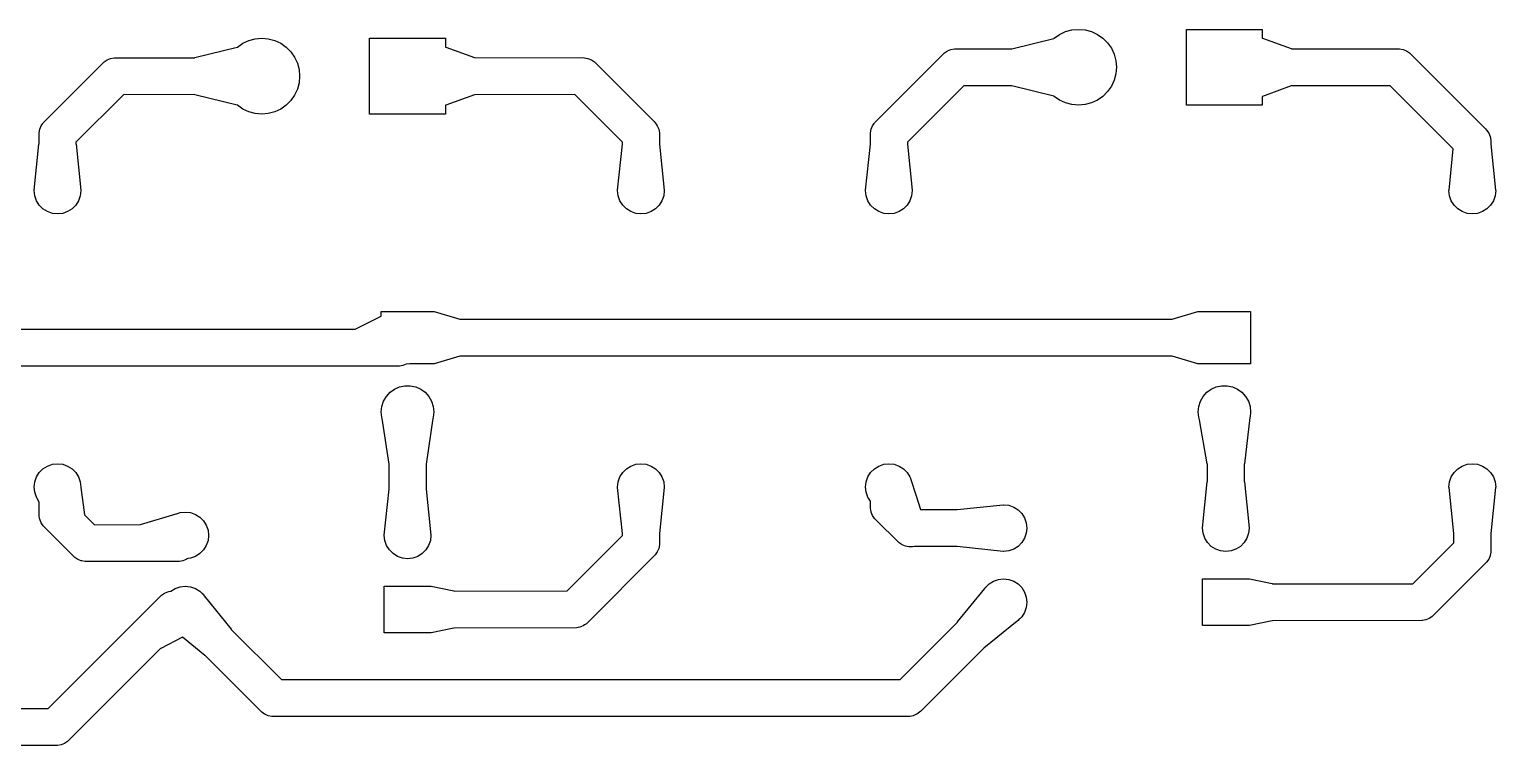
# Model space of a CAD drawing. Extents: x 52 to 194, y -148 to -75.
# Drawn here: x 144 to 194.3, y -99.6 to -75.1 of the extents above; entities that cross this region are included whole.
import ezdxf

# ---------------------------------------------------------------- set-up
doc = ezdxf.new("R2010")
doc.units = 0
doc.layers.add('BLACK', color=7, linetype='CONTINUOUS')

msp = doc.modelspace()

# ---------------------------------------------------------------- linework, layer by layer
at = {"layer": 'BLACK', "linetype": 'CONTINUOUS'}
for p, q in [((151.774257, -75.41475), (152, -75.395)), ((152, -75.395), (152.225743, -75.41475)), ((155.7, -77.995), (155.7, -75.395)), ((155.7, -75.395), (158.3, -75.395)), ((158.3, -75.395), (158.3, -75.697548)), ((179.158382, -75.400135), (179.164376, -75.394142)), ((179.164376, -75.394142), (179.35, -75.264167)), ((179.35, -75.264167), (179.555374, -75.1684)), ((179.555374, -75.1684), (179.774257, -75.10975)), ((179.774257, -75.10975), (180, -75.09)), ((180, -75.09), (180.225743, -75.10975)), ((180.225743, -75.10975), (180.444626, -75.1684)), ((180.444626, -75.1684), (180.65, -75.264167)), ((180.65, -75.264167), (180.835624, -75.394142)), ((180.835624, -75.394142), (180.995858, -75.554376)), ((183.7, -77.69), (183.7, -75.09)), ((183.7, -75.09), (186.3, -75.09)), ((186.3, -75.09), (186.3, -75.392548)), ((186.3, -75.392548), (186.303547, -75.391595)), ((186.303547, -75.391595), (186.306041, -75.392205)), ((186.306041, -75.392205), (187.292313, -75.752194)), ((149.708934, -76.057826), (151.158382, -75.705135)), ((151.158382, -75.705135), (151.164376, -75.699142)), ((151.164376, -75.699142), (151.35, -75.569167)), ((151.35, -75.569167), (151.555374, -75.4734)), ((151.555374, -75.4734), (151.774257, -75.41475)), ((152.225743, -75.41475), (152.444626, -75.4734)), ((152.444626, -75.4734), (152.65, -75.569167)), ((152.65, -75.569167), (152.835624, -75.699142)), ((152.835624, -75.699142), (152.995858, -75.859376)), ((152.995858, -75.859376), (153.125833, -76.045)), ((158.3, -75.697548), (158.303547, -75.696595)), ((158.303547, -75.696595), (158.306041, -75.697205)), ((158.306041, -75.697205), (159.292313, -76.057194)), ((175.355987, -75.940987), (175.402149, -75.899148)), ((175.402149, -75.899148), (175.40216, -75.899138)), ((175.40216, -75.899138), (175.505663, -75.82998)), ((175.505663, -75.82998), (175.620669, -75.782343)), ((175.620669, -75.782343), (175.742759, -75.758057)), ((175.742759, -75.758057), (175.744151, -75.758057)), ((175.744151, -75.758057), (177.703125, -75.756649)), ((177.703125, -75.756649), (177.703427, -75.755921)), ((177.703427, -75.755921), (177.708934, -75.752826)), ((177.708934, -75.752826), (179.158382, -75.400135)), ((180.995858, -75.554376), (181.125833, -75.74)), ((181.125833, -75.74), (181.2216, -75.945374)), ((187.292313, -75.752194), (187.297391, -75.756856)), ((187.297391, -75.756856), (190.945, -75.755)), ((190.945, -75.755), (191.007221, -75.758057)), ((191.007221, -75.758057), (191.007241, -75.758057)), ((191.007241, -75.758057), (191.129331, -75.782343)), ((191.129331, -75.782343), (191.244337, -75.82998)), ((191.244337, -75.82998), (191.34784, -75.899138)), ((191.34784, -75.899138), (191.34844, -75.899738)), ((191.34844, -75.899738), (193.949013, -78.495987)), ((144.50961, -78.291687), (146.550987, -76.245987)), ((146.550987, -76.245987), (146.597149, -76.204148)), ((146.597149, -76.204148), (146.59716, -76.204138)), ((146.59716, -76.204138), (146.700663, -76.13498)), ((146.700663, -76.13498), (146.815669, -76.087343)), ((146.815669, -76.087343), (146.937759, -76.063057)), ((146.937759, -76.063057), (146.939414, -76.063057)), ((146.939414, -76.063057), (149.703233, -76.061387)), ((149.703233, -76.061387), (149.703427, -76.060921)), ((149.703427, -76.060921), (149.708934, -76.057826)), ((153.125833, -76.045), (153.2216, -76.250374)), ((153.2216, -76.250374), (153.28025, -76.469257)), ((159.292313, -76.057194), (159.297403, -76.061867)), ((159.297403, -76.061867), (163, -76.06)), ((163, -76.06), (163.062221, -76.063057)), ((163.062221, -76.063057), (163.062241, -76.063057)), ((163.062241, -76.063057), (163.184331, -76.087343)), ((163.184331, -76.087343), (163.299337, -76.13498)), ((163.299337, -76.13498), (163.40284, -76.204138)), ((163.40284, -76.204138), (163.403312, -76.20461)), ((163.403312, -76.20461), (165.449013, -78.245987)), ((173.00968, -78.291617), (175.355987, -75.940987)), ((181.2216, -75.945374), (181.28025, -76.164257)), ((181.28025, -76.164257), (181.3, -76.39)), ((181.3, -76.39), (181.28025, -76.615743)), ((153.28025, -76.469257), (153.3, -76.695)), ((153.3, -76.695), (153.28025, -76.920743)), ((181.2216, -76.834626), (181.125833, -77.04)), ((181.28025, -76.615743), (181.2216, -76.834626)), ((147.259348, -77.329843), (145.632447, -78.96019)), ((149.703727, -77.328366), (147.259348, -77.329843)), ((149.708934, -77.332173), (149.703727, -77.328366)), ((151.158381, -77.684863), (149.708934, -77.332173)), ((153.125833, -77.345), (152.995858, -77.530624)), ((153.2216, -77.139626), (153.125833, -77.345)), ((153.28025, -76.920743), (153.2216, -77.139626)), ((159.292312, -77.332806), (158.306041, -77.692794)), ((159.296573, -77.330088), (159.292312, -77.332806)), ((159.297089, -77.328841), (159.296573, -77.330088)), ((162.734469, -77.327107), (159.297089, -77.328841)), ((164.3654, -78.954591), (162.734469, -77.327107)), ((176.064313, -77.024813), (174.132447, -78.96024)), ((177.704095, -77.023635), (176.064313, -77.024813)), ((177.708934, -77.027173), (177.704095, -77.023635)), ((179.158381, -77.379863), (177.708934, -77.027173)), ((179.164376, -77.385858), (179.158381, -77.379863)), ((179.35, -77.515833), (179.164376, -77.385858)), ((180.835624, -77.385858), (180.65, -77.515833)), ((180.995858, -77.225624), (180.835624, -77.385858)), ((181.125833, -77.04), (180.995858, -77.225624)), ((186.306041, -77.387794), (186.3, -77.387535)), ((186.3, -77.387535), (186.3, -77.69)), ((187.292312, -77.027806), (186.306041, -77.387794)), ((187.296573, -77.025088), (187.292312, -77.027806)), ((187.297093, -77.02383), (187.296573, -77.025088)), ((190.679387, -77.022108), (187.297093, -77.02383)), ((192.84732, -79.186436), (190.679387, -77.022108)), ((151.164376, -77.690858), (151.158381, -77.684863)), ((151.35, -77.820833), (151.164376, -77.690858)), ((151.555374, -77.9166), (151.35, -77.820833)), ((152.65, -77.820833), (152.444626, -77.9166)), ((152.835624, -77.690858), (152.65, -77.820833)), ((152.995858, -77.530624), (152.835624, -77.690858)), ((158.306041, -77.692794), (158.3, -77.692535)), ((158.3, -77.692535), (158.3, -77.995)), ((179.555374, -77.6116), (179.35, -77.515833)), ((179.774257, -77.67025), (179.555374, -77.6116)), ((180, -77.69), (179.774257, -77.67025)), ((180.225743, -77.67025), (180, -77.69)), ((180.444626, -77.6116), (180.225743, -77.67025)), ((180.65, -77.515833), (180.444626, -77.6116)), ((186.3, -77.69), (183.7, -77.69)), ((144.392343, -78.510669), (144.43998, -78.395663)), ((144.43998, -78.395663), (144.495175, -78.313058)), ((144.495175, -78.313058), (144.509138, -78.29216)), ((144.509138, -78.29216), (144.50961, -78.291687)), ((151.774257, -77.97525), (151.555374, -77.9166)), ((152, -77.995), (151.774257, -77.97525)), ((152.225743, -77.97525), (152, -77.995)), ((152.444626, -77.9166), (152.225743, -77.97525)), ((158.3, -77.995), (155.7, -77.995)), ((165.449013, -78.245987), (165.490851, -78.292149)), ((165.490851, -78.292149), (165.490862, -78.29216)), ((165.490862, -78.29216), (165.521052, -78.337343)), ((165.521052, -78.337343), (165.56002, -78.395663)), ((165.56002, -78.395663), (165.607657, -78.510669)), ((172.892343, -78.510669), (172.93998, -78.395663)), ((172.93998, -78.395663), (172.995175, -78.313058)), ((172.995175, -78.313058), (173.009138, -78.29216)), ((173.009138, -78.29216), (173.00968, -78.291617)), ((144.365, -78.695), (144.368057, -78.632779)), ((144.365505, -79.02256), (144.365, -78.695)), ((144.368057, -78.632759), (144.392343, -78.510669)), ((144.368057, -78.632779), (144.368057, -78.632759)), ((165.607657, -78.510669), (165.631943, -78.632759)), ((165.631943, -78.632759), (165.631943, -78.633407)), ((165.631943, -78.633407), (165.632536, -79.018351)), ((172.865, -78.695), (172.868057, -78.632779)), ((172.865505, -79.02256), (172.865, -78.695)), ((172.868057, -78.632759), (172.892343, -78.510669)), ((172.868057, -78.632779), (172.868057, -78.632759)), ((193.949013, -78.495987), (193.990852, -78.54215)), ((193.990852, -78.54215), (193.990862, -78.54216)), ((193.990862, -78.54216), (194.06002, -78.645663)), ((194.06002, -78.645663), (194.107023, -78.759138)), ((194.107023, -78.759138), (194.107657, -78.76067)), ((194.107657, -78.76067), (194.131943, -78.882759)), ((194.131943, -78.882759), (194.131943, -78.883325)), ((194.131943, -78.883325), (194.132181, -79.018204)), ((144.201327, -80.602129), (144.363917, -79.025499)), ((144.363917, -79.025499), (144.365505, -79.02256)), ((145.632447, -78.96019), (145.632536, -79.018351)), ((145.632536, -79.018351), (145.632718, -79.018427)), ((145.632718, -79.018427), (145.636083, -79.0255)), ((145.636083, -79.0255), (145.798671, -80.602116)), ((164.201327, -80.602129), (164.363917, -79.025499)), ((164.363917, -79.025499), (164.365505, -79.02256)), ((164.365505, -79.02256), (164.3654, -78.954591)), ((165.632536, -79.018351), (165.632718, -79.018427)), ((165.632718, -79.018427), (165.636083, -79.0255)), ((165.636083, -79.0255), (165.798671, -80.602116)), ((172.701327, -80.602129), (172.863917, -79.025499)), ((172.863917, -79.025499), (172.865505, -79.02256)), ((174.132447, -78.96024), (174.132536, -79.018351)), ((174.132536, -79.018351), (174.132718, -79.018427)), ((174.132718, -79.018427), (174.136083, -79.0255)), ((174.136083, -79.0255), (174.298671, -80.602116)), ((192.701327, -80.602129), (192.84732, -79.186436)), ((194.132181, -79.018204), (194.132718, -79.018427)), ((194.132718, -79.018427), (194.136083, -79.0255)), ((194.136083, -79.0255), (194.298671, -80.602116)), ((144.2, -80.615), (144.201306, -80.6034)), ((144.220058, -80.793017), (144.2, -80.615)), ((144.201266, -80.603301), (144.201327, -80.602129)), ((144.201306, -80.6034), (144.201266, -80.603301)), ((144.279225, -80.962107), (144.220058, -80.793017)), ((145.779942, -80.793017), (145.720775, -80.962107)), ((145.8, -80.615), (145.779942, -80.793017)), ((145.798671, -80.602116), (145.798581, -80.602414)), ((145.798581, -80.602414), (145.8, -80.615)), ((164.2, -80.615), (164.201306, -80.6034)), ((164.220058, -80.793017), (164.2, -80.615)), ((164.201266, -80.603301), (164.201327, -80.602129)), ((164.201306, -80.6034), (164.201266, -80.603301)), ((164.279225, -80.962107), (164.220058, -80.793017)), ((165.779942, -80.793017), (165.720775, -80.962107)), ((165.8, -80.615), (165.779942, -80.793017)), ((165.798671, -80.602116), (165.798581, -80.602414)), ((165.798581, -80.602414), (165.8, -80.615)), ((172.7, -80.615), (172.701306, -80.6034)), ((172.720058, -80.793017), (172.7, -80.615)), ((172.701266, -80.603301), (172.701327, -80.602129)), ((172.701306, -80.6034), (172.701266, -80.603301)), ((172.779225, -80.962107), (172.720058, -80.793017)), ((174.279942, -80.793017), (174.220775, -80.962107)), ((174.3, -80.615), (174.279942, -80.793017)), ((174.298671, -80.602116), (174.298581, -80.602414)), ((174.298581, -80.602414), (174.3, -80.615)), ((192.7, -80.615), (192.701306, -80.6034)), ((192.720058, -80.793017), (192.7, -80.615)), ((192.701266, -80.603301), (192.701327, -80.602129)), ((192.701306, -80.6034), (192.701266, -80.603301)), ((192.779225, -80.962107), (192.720058, -80.793017)), ((194.279942, -80.793017), (194.220775, -80.962107)), ((194.3, -80.615), (194.279942, -80.793017)), ((194.298671, -80.602116), (194.298581, -80.602414)), ((194.298581, -80.602414), (194.3, -80.615)), ((144.374535, -81.113792), (144.279225, -80.962107)), ((144.501208, -81.240465), (144.374535, -81.113792)), ((144.652893, -81.335775), (144.501208, -81.240465)), ((144.821983, -81.394942), (144.652893, -81.335775)), ((145, -81.415), (144.821983, -81.394942)), ((145.178017, -81.394942), (145, -81.415)), ((145.347107, -81.335775), (145.178017, -81.394942)), ((145.498792, -81.240465), (145.347107, -81.335775)), ((145.625465, -81.113792), (145.498792, -81.240465)), ((145.720775, -80.962107), (145.625465, -81.113792)), ((164.374535, -81.113792), (164.279225, -80.962107)), ((164.501208, -81.240465), (164.374535, -81.113792)), ((164.652893, -81.335775), (164.501208, -81.240465)), ((164.821983, -81.394942), (164.652893, -81.335775)), ((165, -81.415), (164.821983, -81.394942)), ((165.178017, -81.394942), (165, -81.415)), ((165.347107, -81.335775), (165.178017, -81.394942)), ((165.498792, -81.240465), (165.347107, -81.335775)), ((165.625465, -81.113792), (165.498792, -81.240465)), ((165.720775, -80.962107), (165.625465, -81.113792)), ((172.874535, -81.113792), (172.779225, -80.962107)), ((173.001208, -81.240465), (172.874535, -81.113792)), ((173.152893, -81.335775), (173.001208, -81.240465)), ((173.321983, -81.394942), (173.152893, -81.335775)), ((173.5, -81.415), (173.321983, -81.394942)), ((173.678017, -81.394942), (173.5, -81.415)), ((173.847107, -81.335775), (173.678017, -81.394942)), ((173.998792, -81.240465), (173.847107, -81.335775)), ((174.125465, -81.113792), (173.998792, -81.240465)), ((174.220775, -80.962107), (174.125465, -81.113792)), ((192.874535, -81.113792), (192.779225, -80.962107)), ((193.001208, -81.240465), (192.874535, -81.113792)), ((193.152893, -81.335775), (193.001208, -81.240465)), ((193.321983, -81.394942), (193.152893, -81.335775)), ((193.5, -81.415), (193.321983, -81.394942)), ((193.678017, -81.394942), (193.5, -81.415)), ((193.847107, -81.335775), (193.678017, -81.394942)), ((193.998792, -81.240465), (193.847107, -81.335775)), ((194.125465, -81.113792), (193.998792, -81.240465)), ((194.220775, -80.962107), (194.125465, -81.113792)), ((155.20643, -85.361757), (156.093179, -84.914669)), ((156.093179, -84.914669), (156.1, -84.914161)), ((156.1, -84.914161), (156.1, -84.755)), ((156.1, -84.755), (157.9, -84.755)), ((157.9, -84.755), (157.9, -84.757874)), ((157.9, -84.757874), (157.903362, -84.756485)), ((157.903362, -84.756485), (157.906659, -84.75696)), ((157.906659, -84.75696), (158.791605, -85.017528)), ((183.208395, -85.017528), (184.093339, -84.756961)), ((184.093339, -84.756961), (184.1, -84.757672)), ((184.1, -84.757672), (184.1, -84.755)), ((184.1, -84.755), (185.9, -84.755)), ((185.9, -84.755), (185.9, -86.555)), ((125.45, -85.366078), (155.202962, -85.36505)), ((155.202962, -85.36505), (155.203427, -85.36393)), ((155.203427, -85.36393), (155.20643, -85.361757)), ((158.791605, -85.017528), (158.798204, -85.022855)), ((158.798204, -85.022855), (183.203903, -85.020195)), ((183.203903, -85.020195), (183.208395, -85.017528)), ((158.791605, -86.292471), (157.906661, -86.553038)), ((158.796094, -86.289804), (158.791605, -86.292471)), ((183.201797, -86.287144), (158.796094, -86.289804)), ((183.208395, -86.292471), (183.201797, -86.287144)), ((184.093338, -86.553038), (183.208395, -86.292471)), ((155.205386, -86.631994), (125.45, -86.633022)), ((155.212196, -86.634482), (155.205386, -86.631994)), ((155.270911, -86.631991), (155.212196, -86.634482)), ((156.688311, -86.631943), (155.270911, -86.631991)), ((156.717241, -86.631943), (156.688311, -86.631943)), ((156.839331, -86.607657), (156.717241, -86.631943)), ((156.952773, -86.560667), (156.839331, -86.607657)), ((157.074108, -86.555522), (156.952773, -86.560667)), ((157.074718, -86.555481), (157.074108, -86.555522)), ((157.075625, -86.555), (157.074718, -86.555481)), ((157.9, -86.555), (157.075625, -86.555)), ((157.906661, -86.553038), (157.9, -86.552326)), ((157.9, -86.552326), (157.9, -86.555)), ((184.096636, -86.553514), (184.093338, -86.553038)), ((184.1, -86.552123), (184.096636, -86.553514)), ((184.1, -86.555), (184.1, -86.552123)), ((185.9, -86.555), (184.1, -86.555)), ((156.397782, -87.52617), (156.55, -87.415577)), ((156.55, -87.415577), (156.721885, -87.339049)), ((156.721885, -87.339049), (156.905924, -87.29993)), ((156.905924, -87.29993), (157.094076, -87.29993)), ((157.094076, -87.29993), (157.278115, -87.339049)), ((157.278115, -87.339049), (157.45, -87.415577)), ((157.45, -87.415577), (157.602218, -87.52617)), ((184.397782, -87.52617), (184.55, -87.415577)), ((184.55, -87.415577), (184.721885, -87.339049)), ((184.721885, -87.339049), (184.905924, -87.29993)), ((184.905924, -87.29993), (185.094076, -87.29993)), ((185.094076, -87.29993), (185.278115, -87.339049)), ((185.278115, -87.339049), (185.45, -87.415577)), ((185.45, -87.415577), (185.602218, -87.52617)), ((156.119667, -88.007879), (156.177809, -87.828937)), ((156.177809, -87.828937), (156.271885, -87.665993)), ((156.271885, -87.665993), (156.397782, -87.52617)), ((157.602218, -87.52617), (157.728115, -87.665993)), ((157.728115, -87.665993), (157.822191, -87.828937)), ((157.822191, -87.828937), (157.880333, -88.007879)), ((184.119667, -88.007879), (184.177809, -87.828937)), ((184.177809, -87.828937), (184.271885, -87.665993)), ((184.271885, -87.665993), (184.397782, -87.52617)), ((185.602218, -87.52617), (185.728115, -87.665993)), ((185.728115, -87.665993), (185.822191, -87.828937)), ((185.822191, -87.828937), (185.880333, -88.007879)), ((156.1, -88.195), (156.119667, -88.007879)), ((156.119667, -88.382121), (156.1, -88.195)), ((156.134077, -88.426473), (156.119667, -88.382121)), ((156.363528, -89.985004), (156.134077, -88.426473)), ((157.86592, -88.426478), (157.636472, -89.985004)), ((157.880333, -88.382121), (157.86592, -88.426478)), ((157.880333, -88.007879), (157.9, -88.195)), ((157.9, -88.195), (157.880333, -88.382121)), ((184.1, -88.195), (184.119667, -88.007879)), ((184.119667, -88.382121), (184.1, -88.195)), ((184.148595, -88.471152), (184.119667, -88.382121)), ((185.875877, -88.395834), (185.686238, -89.974749)), ((185.880333, -88.382121), (185.875877, -88.395834)), ((185.880333, -88.007879), (185.9, -88.195)), ((185.9, -88.195), (185.880333, -88.382121)), ((184.413298, -89.975382), (184.148595, -88.471152)), ((144.821983, -89.995058), (145, -89.975)), ((145, -89.975), (145.178017, -89.995058)), ((164.821983, -89.995058), (165, -89.975)), ((165, -89.975), (165.178017, -89.995058)), ((173.321983, -89.995058), (173.5, -89.975)), ((173.5, -89.975), (173.678017, -89.995058)), ((184.416328, -89.981204), (184.413298, -89.975382)), ((185.686238, -89.974749), (185.683316, -89.979944)), ((193.321983, -89.995058), (193.5, -89.975)), ((193.5, -89.975), (193.678017, -89.995058)), ((144.220058, -90.596983), (144.279225, -90.427893)), ((144.279225, -90.427893), (144.374535, -90.276208)), ((144.374535, -90.276208), (144.501208, -90.149535)), ((144.501208, -90.149535), (144.652893, -90.054225)), ((144.652893, -90.054225), (144.821983, -89.995058)), ((145.178017, -89.995058), (145.347107, -90.054225)), ((145.347107, -90.054225), (145.498792, -90.149535)), ((145.498792, -90.149535), (145.625465, -90.276208)), ((145.625465, -90.276208), (145.720775, -90.427893)), ((145.720775, -90.427893), (145.779942, -90.596983)), ((156.366277, -89.990474), (156.363528, -89.985004)), ((156.366878, -90.835018), (156.366277, -89.990474)), ((157.636472, -89.985004), (157.633263, -89.99037)), ((157.633263, -89.99037), (157.633865, -90.835839)), ((164.220058, -90.596983), (164.279225, -90.427893)), ((164.279225, -90.427893), (164.374535, -90.276208)), ((164.374535, -90.276208), (164.501208, -90.149535)), ((164.501208, -90.149535), (164.652893, -90.054225)), ((164.652893, -90.054225), (164.821983, -89.995058)), ((165.178017, -89.995058), (165.347107, -90.054225)), ((165.347107, -90.054225), (165.498792, -90.149535)), ((165.498792, -90.149535), (165.625465, -90.276208)), ((165.625465, -90.276208), (165.720775, -90.427893)), ((165.720775, -90.427893), (165.779942, -90.596983)), ((172.720058, -90.596983), (172.779225, -90.427893)), ((172.779225, -90.427893), (172.874535, -90.276208)), ((172.874535, -90.276208), (173.001208, -90.149535)), ((173.001208, -90.149535), (173.152893, -90.054225)), ((173.152893, -90.054225), (173.321983, -89.995058)), ((173.678017, -89.995058), (173.847107, -90.054225)), ((173.847107, -90.054225), (173.998792, -90.149535)), ((173.998792, -90.149535), (174.125465, -90.276208)), ((174.125465, -90.276208), (174.220775, -90.427893)), ((174.220775, -90.427893), (174.237071, -90.474466)), ((174.237071, -90.474466), (174.242643, -90.48005)), ((174.242643, -90.48005), (174.242971, -90.480949)), ((184.41679, -90.585182), (184.416328, -89.981204)), ((185.683316, -89.979944), (185.68378, -90.585659)), ((192.720058, -90.596983), (192.779225, -90.427893)), ((192.779225, -90.427893), (192.874535, -90.276208)), ((192.874535, -90.276208), (193.001208, -90.149535)), ((193.001208, -90.149535), (193.152893, -90.054225)), ((193.152893, -90.054225), (193.321983, -89.995058)), ((193.678017, -89.995058), (193.847107, -90.054225)), ((193.847107, -90.054225), (193.998792, -90.149535)), ((193.998792, -90.149535), (194.125465, -90.276208)), ((194.125465, -90.276208), (194.220775, -90.427893)), ((194.220775, -90.427893), (194.279942, -90.596983)), ((144.2, -90.775), (144.220058, -90.596983)), ((144.220058, -90.953017), (144.2, -90.775)), ((144.265911, -91.084057), (144.220058, -90.953017)), ((145.779942, -90.596983), (145.8, -90.775)), ((145.8, -90.775), (145.799327, -90.780969)), ((145.799327, -90.780969), (145.801379, -90.785109)), ((145.801379, -90.785109), (145.92906, -91.721069)), ((156.201327, -92.417129), (156.363917, -90.840499)), ((156.363917, -90.840499), (156.366878, -90.835018)), ((157.633865, -90.835839), (157.636083, -90.8405)), ((157.636083, -90.8405), (157.798671, -92.417116)), ((164.2, -90.775), (164.220058, -90.596983)), ((164.201417, -90.78758), (164.2, -90.775)), ((164.201328, -90.787881), (164.201417, -90.78758)), ((164.363917, -92.3645), (164.201328, -90.787881)), ((165.798671, -90.787883), (165.636083, -92.3645)), ((165.779942, -90.596983), (165.8, -90.775)), ((165.798733, -90.786698), (165.798671, -90.787883)), ((165.8, -90.775), (165.798692, -90.7866)), ((165.798692, -90.7866), (165.798733, -90.786698)), ((172.7, -90.775), (172.720058, -90.596983)), ((172.720058, -90.953017), (172.7, -90.775)), ((172.767997, -91.090021), (172.720058, -90.953017)), ((174.242971, -90.480949), (174.43344, -91.076745)), ((184.251327, -92.167129), (184.413917, -90.590499)), ((184.413917, -90.590499), (184.41679, -90.585182)), ((185.68378, -90.585659), (185.686083, -90.5905)), ((185.686083, -90.5905), (185.848671, -92.167116)), ((192.7, -90.775), (192.720058, -90.596983)), ((192.701417, -90.78758), (192.7, -90.775)), ((192.701328, -90.787881), (192.701417, -90.78758)), ((192.863917, -92.3645), (192.701328, -90.787881)), ((194.298671, -90.787883), (194.136083, -92.3645)), ((194.279942, -90.596983), (194.3, -90.775)), ((194.298733, -90.786698), (194.298671, -90.787883)), ((194.3, -90.775), (194.298692, -90.7866)), ((194.298692, -90.7866), (194.298733, -90.786698)), ((144.266497, -91.092364), (144.265911, -91.084057)), ((144.274249, -91.107887), (144.266497, -91.092364)), ((144.279225, -91.122107), (144.274249, -91.107887)), ((144.289583, -91.138592), (144.279225, -91.122107)), ((144.366612, -91.292834), (144.289583, -91.138592)), ((144.368057, -91.756919), (144.366612, -91.292834)), ((172.768534, -91.092927), (172.767997, -91.090021)), ((172.769577, -91.094536), (172.768534, -91.092927)), ((172.779225, -91.122107), (172.769577, -91.094536)), ((172.867033, -91.261852), (172.779225, -91.122107)), ((172.868057, -91.507001), (172.867033, -91.261852)), ((174.43344, -91.076745), (174.583997, -91.547696)), ((175.840499, -91.543917), (177.417117, -91.381328)), ((177.417117, -91.381328), (177.417417, -91.381417)), ((177.417417, -91.381417), (177.43, -91.38)), ((177.43, -91.38), (177.608017, -91.400058)), ((177.608017, -91.400058), (177.777107, -91.459225)), ((177.777107, -91.459225), (177.928792, -91.554535)), ((144.368057, -91.757241), (144.368057, -91.756919)), ((144.386079, -91.847839), (144.368057, -91.757241)), ((144.392343, -91.879331), (144.386079, -91.847839)), ((144.43998, -91.994337), (144.392343, -91.879331)), ((145.92906, -91.721069), (145.927576, -91.726707)), ((145.927576, -91.726707), (146.265007, -92.062743)), ((147.841074, -92.057512), (149.063757, -91.693898)), ((149.063757, -91.693898), (149.072663, -91.694825)), ((149.072663, -91.694825), (149.072994, -91.695192)), ((149.072994, -91.695192), (149.201983, -91.650058)), ((149.201983, -91.650058), (149.38, -91.63)), ((149.38, -91.63), (149.558017, -91.650058)), ((149.558017, -91.650058), (149.727107, -91.709225)), ((149.727107, -91.709225), (149.878792, -91.804535)), ((149.878792, -91.804535), (150.005465, -91.931208)), ((150.005465, -91.931208), (150.100775, -92.082893)), ((172.868057, -91.507241), (172.868057, -91.507001)), ((172.877465, -91.554535), (172.868057, -91.507241)), ((172.892343, -91.629331), (172.877465, -91.554535)), ((172.93998, -91.744337), (172.892343, -91.629331)), ((173.009138, -91.84784), (172.93998, -91.744337)), ((173.009147, -91.847849), (173.009138, -91.84784)), ((173.050987, -91.894013), (173.009147, -91.847849)), ((173.84716, -92.685861), (173.050987, -91.894013)), ((174.583997, -91.547696), (175.835046, -91.546511)), ((175.835046, -91.546511), (175.840499, -91.543917)), ((177.928792, -91.554535), (178.055465, -91.681208)), ((178.055465, -91.681208), (178.150775, -91.832893)), ((178.150775, -91.832893), (178.209942, -92.001983)), ((144.509138, -92.09784), (144.43998, -91.994337)), ((144.509147, -92.097849), (144.509138, -92.09784)), ((144.550987, -92.144013), (144.509147, -92.097849)), ((145.596919, -93.185621), (144.550987, -92.144013)), ((146.265007, -92.062743), (147.835816, -92.061231)), ((147.835816, -92.061231), (147.836138, -92.060454)), ((147.836138, -92.060454), (147.841074, -92.057512)), ((150.100775, -92.082893), (150.159942, -92.251983)), ((150.159942, -92.251983), (150.18, -92.43)), ((150.18, -92.43), (150.159942, -92.608017)), ((156.2, -92.43), (156.201306, -92.4184)), ((156.220058, -92.608017), (156.2, -92.43)), ((156.201266, -92.418301), (156.201327, -92.417129)), ((156.201306, -92.4184), (156.201266, -92.418301)), ((157.8, -92.43), (157.779942, -92.608017)), ((157.798671, -92.417116), (157.798581, -92.417414)), ((157.798581, -92.417414), (157.8, -92.43)), ((162.465729, -94.335136), (164.367552, -92.429763)), ((164.367282, -92.371573), (164.363917, -92.3645)), ((164.367463, -92.371648), (164.367282, -92.371573)), ((164.367552, -92.429763), (164.367463, -92.371648)), ((165.636083, -92.3645), (165.634494, -92.367439)), ((165.634494, -92.367439), (165.635, -92.695)), ((178.209942, -92.358017), (178.150775, -92.527107)), ((178.209942, -92.001983), (178.23, -92.18)), ((178.23, -92.18), (178.209942, -92.358017)), ((184.25, -92.18), (184.251306, -92.1684)), ((184.270058, -92.358017), (184.25, -92.18)), ((184.251266, -92.168301), (184.251327, -92.167129)), ((184.251306, -92.1684), (184.251266, -92.168301)), ((184.329225, -92.527107), (184.270058, -92.358017)), ((185.829942, -92.358017), (185.770775, -92.527107)), ((185.85, -92.18), (185.829942, -92.358017)), ((185.848671, -92.167116), (185.848581, -92.167414)), ((185.848581, -92.167414), (185.85, -92.18)), ((192.867186, -92.371373), (192.863917, -92.3645)), ((192.867609, -92.679801), (192.867186, -92.371373)), ((194.136083, -92.3645), (194.134209, -92.367967)), ((194.134209, -92.367967), (194.135, -92.945)), ((150.005465, -92.928792), (149.878792, -93.055465)), ((150.100775, -92.777107), (150.005465, -92.928792)), ((150.159942, -92.608017), (150.100775, -92.777107)), ((156.279225, -92.777107), (156.220058, -92.608017)), ((156.374535, -92.928792), (156.279225, -92.777107)), ((156.501208, -93.055465), (156.374535, -92.928792)), ((157.625465, -92.928792), (157.498792, -93.055465)), ((157.720775, -92.777107), (157.625465, -92.928792)), ((157.779942, -92.608017), (157.720775, -92.777107)), ((165.607657, -92.879331), (165.56002, -92.994337)), ((165.631943, -92.757241), (165.607657, -92.879331)), ((165.635, -92.695), (165.631943, -92.75722)), ((165.631943, -92.75722), (165.631943, -92.757241)), ((173.847161, -92.685862), (173.84716, -92.685861)), ((173.950663, -92.75502), (173.847161, -92.685862)), ((174.065669, -92.802657), (173.950663, -92.75502)), ((174.187759, -92.826943), (174.065669, -92.802657)), ((174.312241, -92.826943), (174.187759, -92.826943)), ((174.372794, -92.814897), (174.312241, -92.826943)), ((175.835743, -92.813511), (174.372794, -92.814897)), ((175.8405, -92.816082), (175.835743, -92.813511)), ((177.417116, -92.978671), (175.8405, -92.816082)), ((177.418301, -92.978733), (177.417116, -92.978671)), ((177.418398, -92.978692), (177.418301, -92.978733)), ((177.43, -92.98), (177.418398, -92.978692)), ((177.608017, -92.959942), (177.43, -92.98)), ((177.777107, -92.900775), (177.608017, -92.959942)), ((177.928792, -92.805465), (177.777107, -92.900775)), ((178.055465, -92.678792), (177.928792, -92.805465)), ((178.150775, -92.527107), (178.055465, -92.678792)), ((184.424535, -92.678792), (184.329225, -92.527107)), ((184.551208, -92.805465), (184.424535, -92.678792)), ((184.702893, -92.900775), (184.551208, -92.805465)), ((184.871983, -92.959942), (184.702893, -92.900775)), ((185.05, -92.98), (184.871983, -92.959942)), ((185.228017, -92.959942), (185.05, -92.98)), ((185.397107, -92.900775), (185.228017, -92.959942)), ((185.548792, -92.805465), (185.397107, -92.900775)), ((185.675465, -92.678792), (185.548792, -92.805465)), ((185.770775, -92.527107), (185.675465, -92.678792)), ((191.46563, -94.085117), (192.867609, -92.679801)), ((194.135, -92.945), (194.131943, -93.00722)), ((145.59716, -93.185862), (145.596919, -93.185621)), ((145.700663, -93.25502), (145.59716, -93.185862)), ((145.815669, -93.302657), (145.700663, -93.25502)), ((145.835925, -93.306686), (145.815669, -93.302657)), ((145.937759, -93.326943), (145.835925, -93.306686)), ((145.937779, -93.326943), (145.937759, -93.326943)), ((146, -93.33), (145.937779, -93.326943)), ((147.842322, -93.328226), (146, -93.33)), ((147.845166, -93.329195), (147.842322, -93.328226)), ((147.860415, -93.328209), (147.845166, -93.329195)), ((149.176202, -93.326943), (147.860415, -93.328209)), ((149.177241, -93.326943), (149.176202, -93.326943)), ((149.299331, -93.302657), (149.177241, -93.326943)), ((149.414337, -93.25502), (149.299331, -93.302657)), ((149.445588, -93.234139), (149.414337, -93.25502)), ((149.466342, -93.220271), (149.445588, -93.234139)), ((149.558017, -93.209942), (149.466342, -93.220271)), ((149.727107, -93.150775), (149.558017, -93.209942)), ((149.878792, -93.055465), (149.727107, -93.150775)), ((156.652893, -93.150775), (156.501208, -93.055465)), ((156.821983, -93.209942), (156.652893, -93.150775)), ((157, -93.23), (156.821983, -93.209942)), ((157.178017, -93.209942), (157, -93.23)), ((157.347107, -93.150775), (157.178017, -93.209942)), ((157.498792, -93.055465), (157.347107, -93.150775)), ((165.490326, -93.098375), (163.174013, -95.419013)), ((165.490862, -93.09784), (165.490326, -93.098375)), ((165.56002, -92.994337), (165.490862, -93.09784)), ((193.990021, -93.34868), (192.174013, -95.169013)), ((193.990862, -93.34784), (193.990021, -93.34868)), ((194.06002, -93.244337), (193.990862, -93.34784)), ((194.107657, -93.129331), (194.06002, -93.244337)), ((194.112883, -93.103058), (194.107657, -93.129331)), ((194.131943, -93.007241), (194.112883, -93.103058)), ((194.131943, -93.00722), (194.131943, -93.007241)), ((177.082893, -93.999225), (177.251983, -93.940058)), ((177.251983, -93.940058), (177.43, -93.92)), ((177.43, -93.92), (177.608017, -93.940058)), ((177.608017, -93.940058), (177.777107, -93.999225)), ((184.25, -95.52), (184.25, -93.92)), ((184.25, -93.92), (185.85, -93.92)), ((185.85, -93.92), (185.85, -93.922608)), ((185.85, -93.922608), (185.853815, -93.921031)), ((185.853815, -93.921031), (185.856163, -93.921271)), ((185.856163, -93.921271), (186.640663, -94.083074)), ((148.520987, -94.520987), (148.56715, -94.479147)), ((148.56715, -94.479147), (148.56716, -94.479138)), ((148.56716, -94.479138), (148.670663, -94.40998)), ((148.670663, -94.40998), (148.785669, -94.362343)), ((148.785669, -94.362343), (148.812822, -94.356942)), ((148.812822, -94.356942), (148.883994, -94.342784)), ((148.883994, -94.342784), (149.032893, -94.249225)), ((149.032893, -94.249225), (149.201983, -94.190058)), ((149.201983, -94.190058), (149.38, -94.17)), ((149.38, -94.17), (149.558017, -94.190058)), ((149.558017, -94.190058), (149.727107, -94.249225)), ((149.727107, -94.249225), (149.878792, -94.344535)), ((149.878792, -94.344535), (149.944445, -94.410188)), ((149.944445, -94.410188), (149.944792, -94.410045)), ((149.944792, -94.410045), (149.95306, -94.413482)), ((149.95306, -94.413482), (149.953855, -94.414364)), ((149.953855, -94.414364), (149.976615, -94.442358)), ((149.976615, -94.442358), (150.005465, -94.471208)), ((150.005465, -94.471208), (150.023816, -94.500413)), ((150.023816, -94.500413), (150.953724, -95.644167)), ((156.2, -95.77), (156.2, -94.17)), ((156.2, -94.17), (157.8, -94.17)), ((157.8, -94.17), (157.8, -94.172608)), ((157.8, -94.172608), (157.803815, -94.171031)), ((157.803815, -94.171031), (157.806163, -94.171271)), ((157.806163, -94.171271), (158.590663, -94.333074)), ((158.590663, -94.333074), (158.596717, -94.337181)), ((158.596717, -94.337181), (162.465729, -94.335136)), ((175.856273, -95.394169), (176.786186, -94.250409)), ((176.786186, -94.250409), (176.804535, -94.221208)), ((176.804535, -94.221208), (176.83338, -94.192362)), ((176.83338, -94.192362), (176.856145, -94.164363)), ((176.856145, -94.164363), (176.864022, -94.160107)), ((176.864022, -94.160107), (176.865265, -94.160477)), ((176.865265, -94.160477), (176.931208, -94.094535)), ((176.931208, -94.094535), (177.082893, -93.999225)), ((177.777107, -93.999225), (177.928792, -94.094535)), ((177.928792, -94.094535), (178.055465, -94.221208)), ((178.055465, -94.221208), (178.150775, -94.372893)), ((178.150775, -94.372893), (178.209942, -94.541983)), ((186.640663, -94.083074), (186.646899, -94.087304)), ((186.646899, -94.087304), (191.46563, -94.085117)), ((144.681021, -98.365031), (148.520987, -94.520987)), ((178.209942, -94.898017), (178.150775, -95.067107)), ((178.209942, -94.541983), (178.23, -94.72)), ((178.23, -94.72), (178.209942, -94.898017)), ((163.069352, -95.499942), (163.024337, -95.53002)), ((163.12784, -95.460862), (163.069352, -95.499942)), ((163.127849, -95.460852), (163.12784, -95.460862)), ((163.174013, -95.419013), (163.127849, -95.460852)), ((173.89096, -97.365036), (175.854621, -95.398819)), ((175.854621, -95.398819), (175.856273, -95.394169)), ((177.899582, -95.363818), (176.755833, -96.293724)), ((177.928792, -95.345465), (177.899582, -95.363818)), ((177.957646, -95.31661), (177.928792, -95.345465)), ((177.985635, -95.293855), (177.957646, -95.31661)), ((177.986517, -95.29306), (177.985635, -95.293855)), ((177.989954, -95.284792), (177.986517, -95.29306)), ((178.055465, -95.218792), (177.989811, -95.284445)), ((177.989811, -95.284445), (177.989954, -95.284792)), ((178.150775, -95.067107), (178.055465, -95.218792)), ((186.640663, -95.356925), (185.856171, -95.518727)), ((186.645577, -95.354275), (186.640663, -95.356925)), ((191.785038, -95.351943), (186.645577, -95.354275)), ((191.787241, -95.351943), (191.785038, -95.351943)), ((191.909331, -95.327657), (191.787241, -95.351943)), ((192.024337, -95.28002), (191.909331, -95.327657)), ((192.040327, -95.269336), (192.024337, -95.28002)), ((192.12784, -95.210862), (192.040327, -95.269336)), ((192.127849, -95.210852), (192.12784, -95.210862)), ((192.174013, -95.169013), (192.127849, -95.210852)), ((149.283473, -95.917125), (148.541015, -96.300682)), ((150.054167, -96.543724), (149.283473, -95.917125)), ((150.953724, -95.644167), (150.955513, -95.650163)), ((150.955513, -95.650163), (152.67578, -97.368011)), ((157.8, -95.77), (156.2, -95.77)), ((157.806171, -95.768727), (157.8, -95.767544)), ((157.8, -95.767544), (157.8, -95.77)), ((158.590663, -95.606925), (157.806171, -95.768727)), ((158.595798, -95.604156), (158.590663, -95.606925)), ((162.785349, -95.601943), (158.595798, -95.604156)), ((162.787241, -95.601943), (162.785349, -95.601943)), ((162.909331, -95.577657), (162.787241, -95.601943)), ((163.024337, -95.53002), (162.909331, -95.577657)), ((185.85, -95.52), (184.25, -95.52)), ((185.856171, -95.518727), (185.85, -95.517544)), ((185.85, -95.517544), (185.85, -95.52)), ((148.533358, -96.301327), (145.389013, -99.449013)), ((148.541015, -96.300682), (148.533358, -96.301327)), ((176.74966, -96.295565), (174.599013, -98.449013)), ((176.755833, -96.293724), (176.74966, -96.295565)), ((150.059001, -96.545441), (150.054167, -96.543724)), ((152.006448, -98.49015), (150.059001, -96.545441)), ((152.67578, -97.368011), (173.89096, -97.365036)), ((119.910758, -98.368018), (144.681021, -98.365031)), ((152.00716, -98.490862), (152.006448, -98.49015)), ((152.097144, -98.550987), (152.00716, -98.490862)), ((174.55284, -98.490862), (174.462856, -98.550987)), ((174.552849, -98.490852), (174.55284, -98.490862)), ((174.599013, -98.449013), (174.552849, -98.490852)), ((152.110663, -98.56002), (152.097144, -98.550987)), ((152.225669, -98.607657), (152.110663, -98.56002)), ((152.347759, -98.631943), (152.225669, -98.607657)), ((152.347779, -98.631943), (152.347759, -98.631943)), ((152.41, -98.635), (152.347779, -98.631943)), ((174.205111, -98.631943), (152.41, -98.635)), ((174.212241, -98.631943), (174.205111, -98.631943)), ((174.334331, -98.607657), (174.212241, -98.631943)), ((174.449337, -98.56002), (174.334331, -98.607657)), ((174.462856, -98.550987), (174.449337, -98.56002)), ((145.34284, -99.490862), (145.239337, -99.56002)), ((145.342849, -99.490852), (145.34284, -99.490862)), ((145.389013, -99.449013), (145.342849, -99.490852)), ((144.993949, -99.631943), (119.645, -99.635)), ((145.002241, -99.631943), (144.993949, -99.631943)), ((145.124331, -99.607657), (145.002241, -99.631943)), ((145.239337, -99.56002), (145.124331, -99.607657))]:
    msp.add_line(p, q, dxfattribs=at)

doc.saveas('drawing.dxf')
